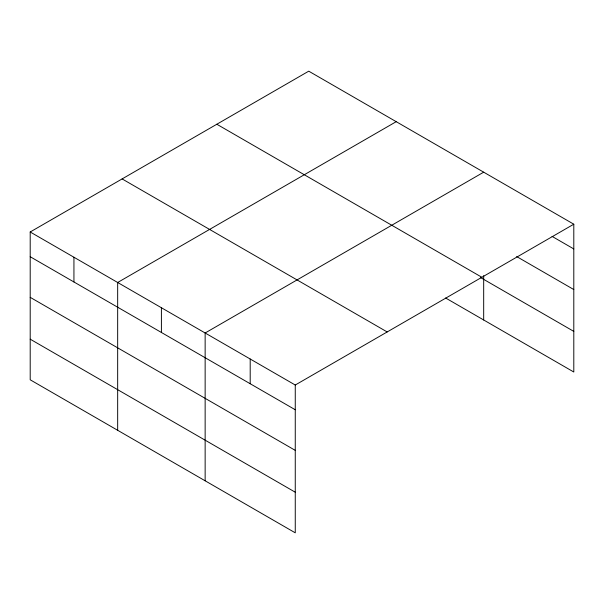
<?xml version="1.0" encoding="UTF-8"?>
<svg xmlns="http://www.w3.org/2000/svg" width="604" height="604" viewBox="0 0 604 604"><rect width="100%" height="100%" fill="white"/><g stroke="black" fill="none" stroke-linecap="round" stroke-linejoin="round"><path stroke-width="0.91" d="M573.8 224.205L308.742 71.174L30.2 231.989L30.2 379.795L295.258 532.826L295.258 385.02L573.8 224.205L573.8 372.011L445.616 297.998M396.209 121.676L117.667 282.491L117.667 430.29M483.683 172.178L205.141 332.993L205.141 480.792M552.071 236.391L573.8 248.939M516.669 256.564L573.8 289.55M216.821 124.243L481.879 277.274M480.444 277.493L573.8 331.392M122.121 178.92L387.179 331.951M30.2 231.989L295.258 385.02M30.2 256.723L295.258 409.754M30.2 297.334L295.258 450.365M30.2 339.176L295.258 492.207M483.683 275.643L483.683 319.977M250.199 359.01L250.199 383.736M161.404 307.746L161.404 332.472M73.937 257.244L73.937 281.97"/></g></svg>
